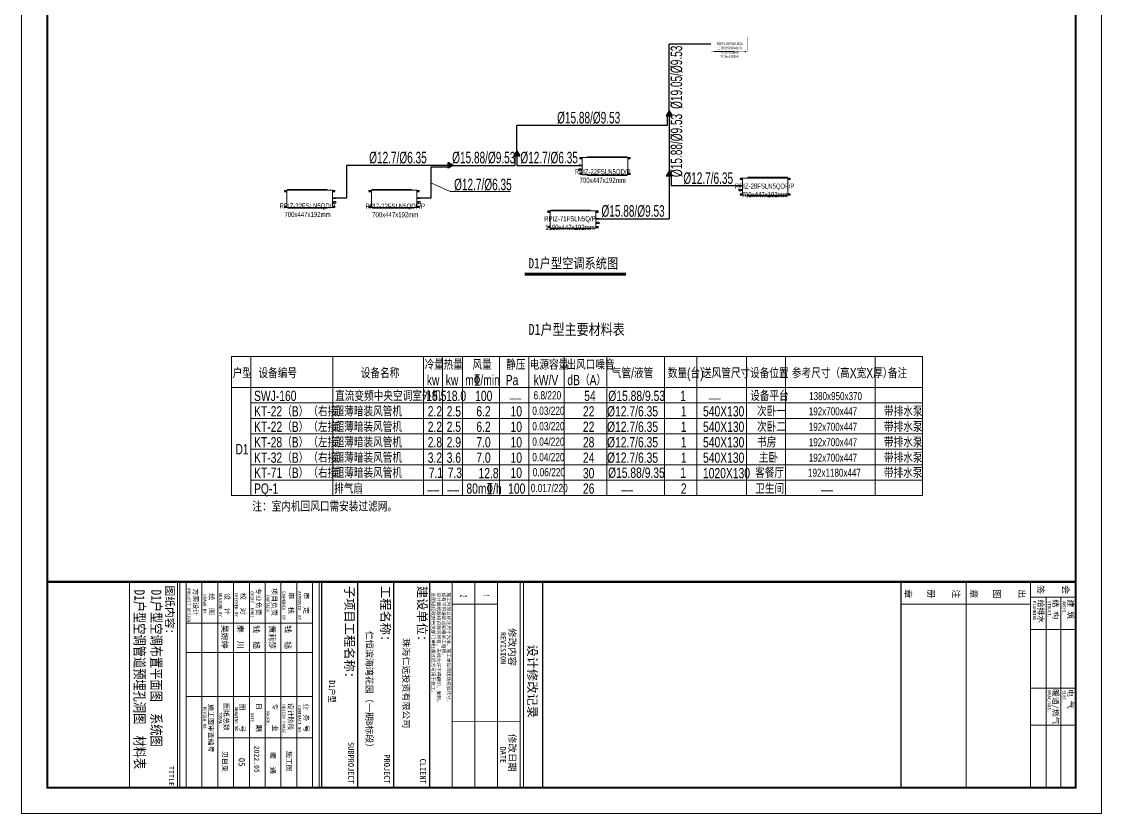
# Model space of a CAD drawing. Extents: x 288658 to 330658, y -27457 to 31943.
# Drawn here: x 288658 to 330658, y -27457 to 3326 of the extents above; entities that cross this region are included whole.
import ezdxf
from ezdxf.enums import TextEntityAlignment as Align

# ---------------------------------------------------------------- set-up
doc = ezdxf.new("R2010")
doc.units = 0
doc.header["$LTSCALE"] = 1000
doc.layers.get('0').update_dxf_attribs({"color": 8, "lineweight": 13})
for name, color, linetype, lineweight in [('ACS_COM', 7, 'Continuous', 20), ('ACS_DLJ_FQG', 7, 'Continuous', 30), ('ACS_DLJ_QYG', 34, 'Continuous', 30), ('ACS_DLJ_QYGBZ', 3, 'Continuous', 20), ('ACS_DLJ_SNJ', 3, 'Continuous', 0), ('ACS_DLJ_SWJ', 5, 'Continuous', 20), ('ACS_图框', 7, 'Continuous', 20), ('CMDLJ_BZ_SWJ', 3, 'Continuous', 0), ('PUB_TEXT', 8, 'Continuous', 13), ('PUB_TITLE', 8, 'Continuous', 13)]:
    doc.layers.add(name, color=color, linetype=linetype, lineweight=lineweight)
doc.styles.add('_TCH_WINDOW', font='JZFZ_ENA', dxfattribs={"width": 0.7, "height": 5, "bigfont": 'JZFZ_CNB'})
doc.styles.add('ACS', font='xcsg.shx', dxfattribs={"width": 0.6, "bigfont": 'hztxt.shx'})
doc.styles.get("Standard").update_dxf_attribs({"font": 'gbenor.shx', "width": 0.7, "bigfont": 'gbcbig.shx'})
doc.styles.add('宋体', font='', dxfattribs={"width": 0.8, "height": 60})
doc.styles.add('访宋', font='', dxfattribs={"height": 1})
doc.styles.get('宋体').set_extended_font_data('SimSun')
doc.styles.get('访宋').set_extended_font_data('SimSun')

# ---------------------------------------------------------------- blocks, each defined once
blk = doc.blocks.new('RPIZ-50FSN6QF')
at = {"extrusion": (0, 0, -1)}
for p, q in [((-704, 451), (-704, 463)), ((-644, 463), (-704, 463)), ((-704, 458), (-701, 458)), ((-664, 451), (-704, 451)), ((-704, 439), (-704, 428)), ((-664, 439), (-704, 439)), ((-704, 433), (-701, 433)), ((-644, 428), (-704, 428)), ((-701, 451), (-701, 463)), ((-701, 439), (-701, 428)), ((-644, 21), (-644, 465)), ((534, 467), (-642, 467)), ((526, 486), (-503, 486)), ((536, 21), (536, 465)), ((598, 463), (536, 463)), ((597, 428), (536, 428)), ((598, 451), (558, 451)), ((598, 439), (558, 439)), ((595, 451), (595, 463)), ((598, 458), (595, 458)), ((595, 439), (595, 428)), ((598, 433), (595, 433)), ((598, 463), (598, 451)), ((598, 439), (598, 428)), ((-732, 134), (-732, 173)), ((-732, 173), (-732, 172)), ((-730, 173), (-732, 173)), ((-732, 172), (-732, 135)), ((-726, 270), (-730, 268)), ((-730, 268), (-730, 256)), ((-726, 254), (-730, 256)), ((-730, 134), (-730, 173)), ((-730, 172), (-730, 173)), ((-682, 172), (-730, 172)), ((-730, 172), (-730, 135)), ((-682, 135), (-730, 135)), ((-726, 270), (-725, 271)), ((-726, 254), (-726, 270)), ((-726, 254), (-725, 253)), ((-724, 272), (-716, 272)), ((-724, 268), (-716, 268)), ((-724, 259), (-716, 259)), ((-724, 252), (-716, 252)), ((-716, 271), (-715, 270)), ((-716, 253), (-715, 254)), ((-715, 254), (-715, 270)), ((-713, 268), (-715, 268)), ((-713, 256), (-715, 256)), ((-713, 272), (-713, 252)), ((-702, 272), (-713, 272)), ((-702, 268), (-713, 268)), ((-702, 259), (-713, 259)), ((-702, 252), (-713, 252)), ((-704, 47), (-704, 58)), ((-644, 58), (-704, 58)), ((-704, 53), (-701, 53)), ((-664, 47), (-704, 47)), ((-704, 35), (-704, 23)), ((-664, 35), (-704, 35)), ((-704, 28), (-701, 28)), ((-644, 23), (-704, 23)), ((-702, 272), (-702, 252)), ((-701, 47), (-701, 58)), ((-701, 35), (-701, 23)), ((-696, 270), (-696, 254)), ((-696, 270), (-644, 270)), ((-696, 254), (-644, 254)), ((-682, 135), (-682, 172)), ((-652, 167), (-678, 167)), ((-652, 140), (-678, 140)), ((-652, 140), (-652, 167)), ((-644, 167), (-652, 167)), ((-642, 19), (534, 19)), ((510, 0), (-510, 0)), ((363, 19), (534, 19)), ((596, 58), (536, 58)), ((596, 23), (536, 23)), ((596, 47), (556, 47)), ((596, 35), (556, 35)), ((593, 47), (593, 58)), ((596, 53), (593, 53)), ((593, 35), (593, 23)), ((596, 28), (593, 28)), ((596, 47), (596, 58)), ((596, 23), (596, 35))]:
    blk.add_line(p, q, dxfattribs=at)
for p, q in [((-503, 486), (-503, 467)), ((526, 486), (526, 467)), ((-732, 262), (-742, 262)), ((-732, 153), (-742, 153)), ((-732, 134), (-732, 135)), ((-730, 134), (-732, 134)), ((-730, 135), (-730, 134)), ((-702, 254), (-713, 254)), ((-696, 270), (-702, 272)), ((-696, 254), (-702, 252)), ((-682, 172), (-678, 167)), ((-682, 135), (-678, 140)), ((-644, 140), (-652, 140)), ((-510, 0), (-510, 19)), ((510, 0), (510, 19))]:
    blk.add_line(p, q)
for centre, radius, start, end in [((664, 445), 6, 90, 270), ((-558, 445), 6, 270, 90), ((725, 262), 6.25, 316.121, 43.879), ((664, 41), 6, 90, 270), ((-556, 41), 6, 270, 90)]:
    blk.add_arc(centre, radius, start, end, dxfattribs=at)
for centre, start, end in [((-642, 465), 90, 180), ((-642, 465), 90, 180), ((534, 465), 0, 90), ((-642, 21), 180, 270), ((534, 21), 270, 0)]:
    blk.add_arc(centre, 2, start, end)
for points, knots in [([(-724, 268), (-724, 268), (-724, 268), (-724, 268), (-725, 268), (-725, 268), (-725, 269), (-725, 269), (-725, 269), (-725, 269), (-725, 269), (-725, 269), (-725, 269), (-725, 269), (-725, 269), (-725, 269), (-725, 269), (-725, 269), (-725, 269), (-725, 269), (-725, 269), (-725, 269), (-725, 269), (-725, 269), (-725, 269), (-725, 269), (-725, 269), (-725, 269), (-725, 269), (-725, 269), (-725, 269), (-725, 269), (-725, 269), (-725, 269), (-725, 269), (-725, 269), (-725, 269), (-725, 269), (-726, 269), (-726, 269), (-726, 269), (-726, 269), (-726, 270), (-726, 270), (-726, 270), (-726, 270), (-726, 270), (-726, 270), (-726, 270), (-726, 270), (-726, 270), (-726, 270), (-726, 270), (-726, 270), (-726, 270), (-726, 270), (-726, 270), (-726, 270), (-726, 270), (-726, 270), (-726, 270), (-726, 270), (-726, 270), (-726, 270), (-726, 270), (-726, 270), (-726, 270), (-726, 270), (-726, 270), (-726, 270), (-726, 270), (-726, 270), (-726, 270), (-726, 270), (-726, 270), (-726, 270), (-726, 270), (-726, 270), (-726, 270), (-726, 271), (-726, 271), (-726, 271), (-726, 271), (-725, 271), (-725, 271), (-725, 271), (-725, 271), (-725, 271), (-725, 271), (-725, 271), (-725, 271), (-725, 271), (-725, 271), (-725, 271), (-725, 271), (-725, 271), (-725, 271), (-725, 271), (-725, 271), (-725, 271), (-725, 271), (-725, 271), (-725, 271), (-725, 271), (-725, 271), (-725, 271), (-725, 271), (-725, 271), (-725, 271)], [0, 0, 0, 0, 1, 1, 1, 2, 2, 2, 3, 3, 3, 4, 4, 4, 5, 5, 5, 6, 6, 6, 7, 7, 7, 8, 8, 8, 9, 9, 9, 10, 10, 10, 11, 11, 11, 12, 12, 12, 13, 13, 13, 14, 14, 14, 15, 15, 15, 16, 16, 16, 17, 17, 17, 18, 18, 18, 19, 19, 19, 20, 20, 20, 21, 21, 21, 22, 22, 22, 23, 23, 23, 24, 24, 24, 25, 25, 25, 26, 26, 26, 27, 27, 27, 28, 28, 28, 29, 29, 29, 30, 30, 30, 31, 31, 31, 32, 32, 32, 33, 33, 33, 34, 34, 34, 35, 35, 35, 36, 36, 36, 36]), ([(-724, 259), (-724, 259), (-724, 259), (-724, 259), (-725, 259), (-725, 259), (-725, 259), (-725, 259), (-725, 259), (-725, 259), (-725, 260), (-725, 260), (-725, 260), (-725, 260), (-725, 260), (-725, 260), (-725, 260), (-725, 260), (-725, 260), (-725, 260), (-725, 260), (-725, 260), (-725, 261), (-725, 261), (-725, 261), (-725, 261), (-725, 261), (-725, 261), (-725, 261), (-725, 261), (-725, 261), (-725, 261), (-725, 261), (-725, 261), (-725, 261), (-725, 262), (-725, 262), (-725, 262), (-726, 262), (-726, 262), (-726, 262), (-726, 262), (-726, 262), (-726, 262), (-726, 262), (-726, 262), (-726, 262), (-726, 263), (-726, 263), (-726, 263), (-726, 263), (-726, 263), (-726, 263), (-726, 263), (-726, 263), (-726, 263), (-726, 263), (-726, 263), (-726, 263), (-726, 263), (-726, 263), (-726, 264), (-726, 264), (-726, 264), (-726, 264), (-726, 264), (-726, 264), (-726, 264), (-726, 264), (-726, 264), (-726, 264), (-726, 264), (-726, 264), (-726, 264), (-726, 265), (-726, 265), (-726, 265), (-726, 265), (-726, 265), (-726, 265), (-726, 265), (-726, 265), (-726, 265), (-725, 265), (-725, 265), (-725, 265), (-725, 265), (-725, 266), (-725, 266), (-725, 266), (-725, 266), (-725, 266), (-725, 266), (-725, 266), (-725, 266), (-725, 266), (-725, 266), (-725, 266), (-725, 266), (-725, 267), (-725, 267), (-725, 267), (-725, 267), (-725, 267), (-725, 267), (-725, 267), (-725, 267), (-725, 267), (-725, 267), (-725, 267), (-725, 267), (-725, 268), (-725, 268), (-725, 268), (-725, 268), (-725, 268), (-725, 268), (-724, 268), (-724, 268), (-724, 268), (-724, 268)], [0, 0, 0, 0, 1, 1, 1, 2, 2, 2, 3, 3, 3, 4, 4, 4, 5, 5, 5, 6, 6, 6, 7, 7, 7, 8, 8, 8, 9, 9, 9, 10, 10, 10, 11, 11, 11, 12, 12, 12, 13, 13, 13, 14, 14, 14, 15, 15, 15, 16, 16, 16, 17, 17, 17, 18, 18, 18, 19, 19, 19, 20, 20, 20, 21, 21, 21, 22, 22, 22, 23, 23, 23, 24, 24, 24, 25, 25, 25, 26, 26, 26, 27, 27, 27, 28, 28, 28, 29, 29, 29, 30, 30, 30, 31, 31, 31, 32, 32, 32, 33, 33, 33, 34, 34, 34, 35, 35, 35, 36, 36, 36, 37, 37, 37, 38, 38, 38, 39, 39, 39, 40, 40, 40, 40]), ([(-724, 252), (-724, 252), (-724, 252), (-724, 253), (-725, 253), (-725, 253), (-725, 253), (-725, 253), (-725, 253), (-725, 253), (-725, 253), (-725, 253), (-725, 253), (-725, 253), (-725, 253), (-725, 253), (-725, 253), (-725, 253), (-725, 253), (-725, 253), (-725, 253), (-725, 254), (-725, 254), (-725, 254), (-725, 254), (-725, 254), (-725, 254), (-725, 254), (-725, 254), (-725, 254), (-725, 254), (-725, 254), (-725, 254), (-725, 254), (-725, 254), (-725, 254), (-725, 254), (-725, 254), (-726, 254), (-726, 254), (-726, 255), (-726, 255), (-726, 255), (-726, 255), (-726, 255), (-726, 255), (-726, 255), (-726, 255), (-726, 255), (-726, 255), (-726, 255), (-726, 255), (-726, 255), (-726, 255), (-726, 255), (-726, 255), (-726, 255), (-726, 255), (-726, 255), (-726, 255), (-726, 256), (-726, 256), (-726, 256), (-726, 256), (-726, 256), (-726, 256), (-726, 256), (-726, 256), (-726, 256), (-726, 256), (-726, 256), (-726, 256), (-726, 256), (-726, 256), (-726, 256), (-726, 256), (-726, 256), (-726, 256), (-726, 256), (-726, 256), (-726, 257), (-726, 257), (-726, 257), (-725, 257), (-725, 257), (-725, 257), (-725, 257), (-725, 257), (-725, 257), (-725, 257), (-725, 257), (-725, 257), (-725, 257), (-725, 257), (-725, 257), (-725, 257), (-725, 257), (-725, 257), (-725, 257), (-725, 257), (-725, 258), (-725, 258), (-725, 258), (-725, 258), (-725, 258), (-725, 258), (-725, 258), (-725, 258), (-725, 258), (-725, 258), (-725, 258), (-725, 258), (-725, 258), (-725, 258), (-725, 258), (-725, 258), (-725, 258), (-724, 258), (-724, 259), (-724, 259), (-724, 259)], [0, 0, 0, 0, 1, 1, 1, 2, 2, 2, 3, 3, 3, 4, 4, 4, 5, 5, 5, 6, 6, 6, 7, 7, 7, 8, 8, 8, 9, 9, 9, 10, 10, 10, 11, 11, 11, 12, 12, 12, 13, 13, 13, 14, 14, 14, 15, 15, 15, 16, 16, 16, 17, 17, 17, 18, 18, 18, 19, 19, 19, 20, 20, 20, 21, 21, 21, 22, 22, 22, 23, 23, 23, 24, 24, 24, 25, 25, 25, 26, 26, 26, 27, 27, 27, 28, 28, 28, 29, 29, 29, 30, 30, 30, 31, 31, 31, 32, 32, 32, 33, 33, 33, 34, 34, 34, 35, 35, 35, 36, 36, 36, 37, 37, 37, 38, 38, 38, 39, 39, 39, 40, 40, 40, 40]), ([(-725, 271), (-725, 271), (-725, 271), (-725, 271), (-725, 271), (-725, 271), (-725, 271), (-725, 271), (-725, 271), (-725, 271), (-725, 271), (-725, 271), (-725, 271), (-725, 271), (-725, 271), (-725, 271), (-725, 271), (-725, 271), (-725, 272), (-725, 272), (-725, 272), (-724, 272), (-724, 272), (-724, 272), (-724, 272)], [0, 0, 0, 0, 1, 1, 1, 2, 2, 2, 3, 3, 3, 4, 4, 4, 5, 5, 5, 6, 6, 6, 7, 7, 7, 8, 8, 8, 8]), ([(-725, 253), (-725, 253), (-725, 253), (-725, 253), (-725, 253), (-725, 253), (-725, 253), (-725, 253), (-725, 253), (-725, 253), (-725, 253), (-725, 253), (-725, 253), (-725, 253), (-725, 253), (-725, 253), (-725, 253), (-725, 253), (-725, 253), (-725, 252), (-725, 252), (-724, 252), (-724, 252), (-724, 252), (-724, 252)], [0, 0, 0, 0, 1, 1, 1, 2, 2, 2, 3, 3, 3, 4, 4, 4, 5, 5, 5, 6, 6, 6, 7, 7, 7, 8, 8, 8, 8]), ([(-716, 271), (-716, 271), (-716, 271), (-716, 271), (-716, 271), (-716, 271), (-716, 271), (-716, 271), (-716, 271), (-716, 271), (-716, 271), (-716, 271), (-716, 271), (-716, 271), (-716, 271), (-716, 271), (-716, 271), (-716, 271), (-716, 272), (-716, 272), (-716, 272), (-716, 272), (-716, 272), (-716, 272), (-716, 272)], [0, 0, 0, 0, 1, 1, 1, 2, 2, 2, 3, 3, 3, 4, 4, 4, 5, 5, 5, 6, 6, 6, 7, 7, 7, 8, 8, 8, 8]), ([(-716, 268), (-716, 268), (-716, 268), (-716, 268), (-716, 268), (-716, 268), (-716, 269), (-716, 269), (-716, 269), (-716, 269), (-716, 269), (-716, 269), (-716, 269), (-716, 269), (-716, 269), (-716, 269), (-716, 269), (-716, 269), (-716, 269), (-716, 269), (-716, 269), (-716, 269), (-716, 269), (-716, 269), (-716, 269), (-716, 269), (-716, 269), (-716, 269), (-716, 269), (-716, 269), (-715, 269), (-715, 269), (-715, 269), (-715, 269), (-715, 269), (-715, 269), (-715, 269), (-715, 269), (-715, 269), (-715, 269), (-715, 269), (-715, 269), (-715, 270), (-715, 270), (-715, 270), (-715, 270), (-715, 270), (-715, 270), (-715, 270), (-715, 270), (-715, 270), (-715, 270), (-715, 270), (-715, 270), (-715, 270), (-715, 270), (-715, 270), (-715, 270), (-715, 270), (-715, 270), (-715, 270), (-715, 270), (-715, 270), (-715, 270), (-715, 270), (-715, 270), (-715, 270), (-715, 270), (-715, 270), (-715, 270), (-715, 270), (-715, 270), (-715, 270), (-715, 270), (-715, 270), (-715, 270), (-715, 270), (-715, 270), (-715, 270), (-715, 271), (-715, 271), (-715, 271), (-715, 271), (-715, 271), (-715, 271), (-715, 271), (-715, 271), (-715, 271), (-715, 271), (-715, 271), (-715, 271), (-716, 271), (-716, 271), (-716, 271), (-716, 271), (-716, 271), (-716, 271), (-716, 271), (-716, 271), (-716, 271), (-716, 271), (-716, 271), (-716, 271), (-716, 271), (-716, 271), (-716, 271), (-716, 271), (-716, 271), (-716, 271)], [0, 0, 0, 0, 1, 1, 1, 2, 2, 2, 3, 3, 3, 4, 4, 4, 5, 5, 5, 6, 6, 6, 7, 7, 7, 8, 8, 8, 9, 9, 9, 10, 10, 10, 11, 11, 11, 12, 12, 12, 13, 13, 13, 14, 14, 14, 15, 15, 15, 16, 16, 16, 17, 17, 17, 18, 18, 18, 19, 19, 19, 20, 20, 20, 21, 21, 21, 22, 22, 22, 23, 23, 23, 24, 24, 24, 25, 25, 25, 26, 26, 26, 27, 27, 27, 28, 28, 28, 29, 29, 29, 30, 30, 30, 31, 31, 31, 32, 32, 32, 33, 33, 33, 34, 34, 34, 35, 35, 35, 36, 36, 36, 36]), ([(-716, 259), (-716, 259), (-716, 259), (-716, 259), (-716, 259), (-716, 259), (-716, 259), (-716, 259), (-716, 259), (-716, 259), (-716, 260), (-716, 260), (-716, 260), (-716, 260), (-716, 260), (-716, 260), (-716, 260), (-716, 260), (-716, 260), (-716, 260), (-716, 260), (-716, 260), (-716, 261), (-716, 261), (-716, 261), (-716, 261), (-716, 261), (-716, 261), (-716, 261), (-716, 261), (-715, 261), (-715, 261), (-715, 261), (-715, 261), (-715, 261), (-715, 262), (-715, 262), (-715, 262), (-715, 262), (-715, 262), (-715, 262), (-715, 262), (-715, 262), (-715, 262), (-715, 262), (-715, 262), (-715, 262), (-715, 263), (-715, 263), (-715, 263), (-715, 263), (-715, 263), (-715, 263), (-715, 263), (-715, 263), (-715, 263), (-715, 263), (-715, 263), (-715, 263), (-715, 263), (-715, 263), (-715, 264), (-715, 264), (-715, 264), (-715, 264), (-715, 264), (-715, 264), (-715, 264), (-715, 264), (-715, 264), (-715, 264), (-715, 264), (-715, 264), (-715, 264), (-715, 265), (-715, 265), (-715, 265), (-715, 265), (-715, 265), (-715, 265), (-715, 265), (-715, 265), (-715, 265), (-715, 265), (-715, 265), (-715, 265), (-715, 265), (-715, 266), (-715, 266), (-715, 266), (-715, 266), (-716, 266), (-716, 266), (-716, 266), (-716, 266), (-716, 266), (-716, 266), (-716, 266), (-716, 266), (-716, 267), (-716, 267), (-716, 267), (-716, 267), (-716, 267), (-716, 267), (-716, 267), (-716, 267), (-716, 267), (-716, 267), (-716, 267), (-716, 267), (-716, 268), (-716, 268), (-716, 268), (-716, 268), (-716, 268), (-716, 268), (-716, 268), (-716, 268), (-716, 268), (-716, 268)], [0, 0, 0, 0, 1, 1, 1, 2, 2, 2, 3, 3, 3, 4, 4, 4, 5, 5, 5, 6, 6, 6, 7, 7, 7, 8, 8, 8, 9, 9, 9, 10, 10, 10, 11, 11, 11, 12, 12, 12, 13, 13, 13, 14, 14, 14, 15, 15, 15, 16, 16, 16, 17, 17, 17, 18, 18, 18, 19, 19, 19, 20, 20, 20, 21, 21, 21, 22, 22, 22, 23, 23, 23, 24, 24, 24, 25, 25, 25, 26, 26, 26, 27, 27, 27, 28, 28, 28, 29, 29, 29, 30, 30, 30, 31, 31, 31, 32, 32, 32, 33, 33, 33, 34, 34, 34, 35, 35, 35, 36, 36, 36, 37, 37, 37, 38, 38, 38, 39, 39, 39, 40, 40, 40, 40]), ([(-716, 252), (-716, 252), (-716, 252), (-716, 253), (-716, 253), (-716, 253), (-716, 253), (-716, 253), (-716, 253), (-716, 253), (-716, 253), (-716, 253), (-716, 253), (-716, 253), (-716, 253), (-716, 253), (-716, 253), (-716, 253), (-716, 253), (-716, 253), (-716, 253), (-716, 254), (-716, 254), (-716, 254), (-716, 254), (-716, 254), (-716, 254), (-716, 254), (-716, 254), (-716, 254), (-715, 254), (-715, 254), (-715, 254), (-715, 254), (-715, 254), (-715, 254), (-715, 254), (-715, 254), (-715, 254), (-715, 254), (-715, 255), (-715, 255), (-715, 255), (-715, 255), (-715, 255), (-715, 255), (-715, 255), (-715, 255), (-715, 255), (-715, 255), (-715, 255), (-715, 255), (-715, 255), (-715, 255), (-715, 255), (-715, 255), (-715, 255), (-715, 255), (-715, 255), (-715, 255), (-715, 256), (-715, 256), (-715, 256), (-715, 256), (-715, 256), (-715, 256), (-715, 256), (-715, 256), (-715, 256), (-715, 256), (-715, 256), (-715, 256), (-715, 256), (-715, 256), (-715, 256), (-715, 256), (-715, 256), (-715, 256), (-715, 256), (-715, 256), (-715, 257), (-715, 257), (-715, 257), (-715, 257), (-715, 257), (-715, 257), (-715, 257), (-715, 257), (-715, 257), (-715, 257), (-715, 257), (-716, 257), (-716, 257), (-716, 257), (-716, 257), (-716, 257), (-716, 257), (-716, 257), (-716, 257), (-716, 257), (-716, 258), (-716, 258), (-716, 258), (-716, 258), (-716, 258), (-716, 258), (-716, 258), (-716, 258), (-716, 258), (-716, 258), (-716, 258), (-716, 258), (-716, 258), (-716, 258), (-716, 258), (-716, 258), (-716, 258), (-716, 258), (-716, 259), (-716, 259), (-716, 259)], [0, 0, 0, 0, 1, 1, 1, 2, 2, 2, 3, 3, 3, 4, 4, 4, 5, 5, 5, 6, 6, 6, 7, 7, 7, 8, 8, 8, 9, 9, 9, 10, 10, 10, 11, 11, 11, 12, 12, 12, 13, 13, 13, 14, 14, 14, 15, 15, 15, 16, 16, 16, 17, 17, 17, 18, 18, 18, 19, 19, 19, 20, 20, 20, 21, 21, 21, 22, 22, 22, 23, 23, 23, 24, 24, 24, 25, 25, 25, 26, 26, 26, 27, 27, 27, 28, 28, 28, 29, 29, 29, 30, 30, 30, 31, 31, 31, 32, 32, 32, 33, 33, 33, 34, 34, 34, 35, 35, 35, 36, 36, 36, 37, 37, 37, 38, 38, 38, 39, 39, 39, 40, 40, 40, 40]), ([(-716, 253), (-716, 253), (-716, 253), (-716, 253), (-716, 253), (-716, 253), (-716, 253), (-716, 253), (-716, 253), (-716, 253), (-716, 253), (-716, 253), (-716, 253), (-716, 253), (-716, 253), (-716, 253), (-716, 253), (-716, 253), (-716, 253), (-716, 252), (-716, 252), (-716, 252), (-716, 252), (-716, 252), (-716, 252)], [0, 0, 0, 0, 1, 1, 1, 2, 2, 2, 3, 3, 3, 4, 4, 4, 5, 5, 5, 6, 6, 6, 7, 7, 7, 8, 8, 8, 8])]:
    blk.add_open_spline(points, degree=3, knots=knots)
blk = doc.blocks.new('CCMDljFqg.804ED2DD-D2D5-487F-85CA-A8E6CD71ADF7')
blk.add_hatch(color=256).paths.add_polyline_path([(0, 0), (260, 150), (260, -150)])
for p, q in [((0, 0), (260, 150)), ((0, 0), (260, -150)), ((260, 150), (260, -150)), ((260, 100), (360, 100)), ((260, 0), (360, 0))]:
    blk.add_line(p, q)
blk = doc.blocks.new('RAS-80HRNMQ')
blk.add_line((896, -185), (896, -209))
for points, const_width in [([(0, 185), (950, 185), (950, -185), (0, -185), (0, 185)], 5), ([(66, -196), (597, -196)], 20)]:
    blk.add_lwpolyline(points, dxfattribs=dict(const_width=const_width))
blk = doc.blocks.new('w3454545')
at = {"layer": 'ACS_图框'}
blk.add_lwpolyline([(298648, -510293), (298648, -468293), (358048, -468293), (358048, -510293)], close=True, dxfattribs=at)
at = {"layer": 'ACS_图框', "const_width": 70.6}
blk.add_lwpolyline([(301148, -509293), (357048, -509293), (357048, -469293), (301148, -469293)], close=True, dxfattribs=at)
at = {"layer": 'PUB_TITLE', "color": 7}
for p, q in [((349648, -469293), (349648, -471048)), ((350898, -469293), (350898, -471048)), ((353185, -469293), (353185, -471048)), ((354620, -469293), (354620, -471048)), ((349648, -469870), (357048, -469870)), ((349648, -470446), (357048, -470446)), ((349575, -471048), (357048, -471048)), ((349575, -471048), (357048, -471048)), ((357048, -490766), (349043, -490766)), ((349916, -493545), (349916, -491781)), ((357048, -492668), (349043, -492668)), ((357048, -493545), (349043, -493545)), ((357048, -493545), (349043, -493545)), ((357048, -498724), (349048, -498724)), ((357048, -498976), (349048, -498976)), ((350648, -503892), (350648, -498976)), ((351791, -503892), (351791, -498976)), ((353505, -503892), (353505, -498976)), ((355105, -502663), (355105, -498976)), ((357048, -499590), (349048, -499590)), ((353505, -500205), (349048, -500205)), ((357048, -500205), (353505, -500205)), ((357048, -500820), (349048, -500820)), ((353505, -501434), (349048, -501434)), ((357048, -501434), (353505, -501434)), ((357048, -502049), (349048, -502049)), ((357048, -502663), (349048, -502663)), ((357048, -503278), (349048, -503278)), ((357048, -503892), (349048, -503892)), ((357048, -503892), (349048, -503892)), ((357048, -504144), (349048, -504144)), ((349048, -506093), (357048, -506093))]:
    blk.add_line(p, q, dxfattribs=at)
for points, const_width in [([(357048, -509293), (349048, -509293), (349048, -469293), (357048, -469293), (357048, -509293)], 87.8), ([(357048, -509293), (349048, -509293), (349048, -469293), (357048, -469293), (357048, -509293)], 87.8), ([(349048, -471048), (357048, -471048)], 43.9), ([(349916, -471048), (349916, -476090)], 43.9), ([(349043, -473556), (357048, -473556)], 43.9), ([(349043, -476090), (357048, -476090)], 43.9), ([(349043, -490025), (357048, -490025)], 43.9), ([(357048, -490903), (349043, -490903)], 43.9), ([(354469, -493545), (354469, -490903)], 26.3), ([(357048, -491781), (349043, -491781)], 43.9), ([(357048, -493545), (349043, -493545)], 26.3), ([(357048, -494423), (349043, -494423)], 43.9), ([(357048, -495823), (349043, -495823)], 43.9), ([(357048, -497223), (349043, -497223)], 43.9), ([(357048, -498623), (349043, -498623)], 43.9), ([(357048, -504231), (349048, -504231)], 43.9), ([(357048, -506093), (349048, -506093)], 34.3)]:
    blk.add_lwpolyline(points, dxfattribs=dict(at, const_width=const_width))
at = {"layer": 'PUB_TITLE', "color": 7, "const_width": 0.293}
for points in [[(349769, -492211, 1), (349401, -492211, 1)], [(349769, -493090, 1), (349401, -493090, 1)]]:
    blk.add_lwpolyline(points, format="xyb", close=True, dxfattribs=at)
at = {"layer": 'PUB_TITLE', "color": 7}
blk.add_lwpolyline([(349048, -506093), (357048, -506093), (357048, -509293), (349048, -509293)], close=True, dxfattribs=at)
at = {"layer": 'PUB_TEXT', "color": 7, "width": 0.6}
for s, p in [('1', (349541, -492346)), ('2', (349542, -493228))]:
    blk.add_text(s, height=250, dxfattribs=at).set_placement(p)
at = {"layer": 'PUB_TITLE', "color": 7}
for s, height, style, p in [('会', 250, '访宋', (349179, -469805)), ('建 筑', 218.8, '宋体', (349730, -469605)), ('电 气', 218.8, '宋体', (353209, -469605)), ('结 构', 218.8, '宋体', (349730, -470182)), ('ARCHI.', 120, '宋体', (349793, -469802)), ('暖通/燃气', 218.8, '宋体', (353209, -470182)), ('ELEC.', 120, '宋体', (353272, -469802)), ('STRUCT.', 120, '宋体', (349793, -470379)), ('HVAC/GAS.', 120, '宋体', (353272, -470379)), ('签', 250, '访宋', (349178, -470784)), ('给排水', 218.8, '宋体', (349730, -470758)), ('出', 250, '访宋', (349335, -471509)), ('PLUMBING.', 120, '宋体', (349793, -470955)), ('图', 250, '访宋', (349335, -472480)), ('章', 250, '访宋', (349335, -473388)), ('注', 250, '访宋', (349335, -474068)), ('册', 250, '访宋', (349335, -475039)), ('章', 250, '访宋', (349335, -475947)), ('设计修改记录', 350, '宋体', (351476, -490596)), ('修改内容', 262.5, '宋体', (350850, -491339)), ('修改日期', 262.5, '宋体', (354960, -491338)), ('REVISION', 200, '宋体', (350996, -491656)), ('DATE', 227.8, '宋体', (355448, -491677)), ('施工时须以标注尺寸为准，施工单位须现场校验尺寸。', 129.72, '宋体', (349459, -493746)), ('如有不符请即通知相关工程师。', 129.72, '宋体', (349459, -493938)), ('设计图纸版权归我司所有，未经允许不得翻印，复制。', 129.72, '宋体', (349459, -494132)), ('此图纸经政府有关部门审批通过后方可用于施工。', 129.72, '宋体', (349459, -494345)), ('建设单位：', 350, '宋体', (349203, -494885)), ('CLIENT', 227.8, '宋体', (355918, -494794)), ('珠海仁远投资有限公司', 250, '宋体', (351242, -495461)), ('工程名称：', 350, '宋体', (349203, -496311)), ('PROJECT', 227.8, '宋体', (355754, -496194)), ('仁恒滨海湾花园（一期B标段）', 250, '宋体', (350952, -496892)), ('子项目工程名称：', 350, '宋体', (349203, -497711)), ('SUBPROJECT', 227.8, '宋体', (355272, -497594)), ('审  定', 192, '宋体', (349456, -499312)), ('业', 192, '宋体', (353766, -499316)), ('务', 192, '宋体', (354193, -499316)), ('号', 192, '宋体', (354619, -499316)), ('APPROVED  BY', 120.02, '宋体', (349406, -499542)), ('审  核', 192, '宋体', (349456, -499911)), ('钱  拯', 220, '宋体', (350734, -500041)), ('设计阶段', 192, '宋体', (353746, -499928)), ('CONTRACT NO.', 120.02, '宋体', (353843, -499542)), ('施工图', 192, '宋体', (355622, -499985)), ('EXAMINED  BY', 120.02, '宋体', (349406, -500157)), ('DESIGN PHASE.', 120.02, '宋体', (353807, -500157)), ('项目负责', 192, '宋体', (349296, -500558)), ('黄莉莎', 220, '宋体', (350734, -500656)), ('专', 192, '宋体', (353772, -500527)), ('业', 192, '宋体', (354602, -500527)), ('暖  通', 192, '宋体', (355670, -500616)), ('专业负责', 192, '宋体', (349284, -501172)), ('CAPTAIN', 120, '宋体', (349544, -500771)), ('钱  拯', 220, '宋体', (350734, -501270)), ('日', 192, '宋体', (353750, -501163)), ('MAJRO.', 120, '宋体', (354072, -500771)), ('期', 192, '宋体', (354604, -501163)), ('2022.05', 192, '宋体', (355418, -501238)), ('CHIEF  ENGI', 120.02, '宋体', (349406, -501386)), ('DATE.', 120, '宋体', (354130, -501386)), ('CHECKED BY', 120, '宋体', (349465, -502000)), ('校  对', 192, '宋体', (349478, -501777)), ('秦  川', 220, '宋体', (350718, -501886)), ('图', 192, '宋体', (353767, -501803)), ('DRAWING NO.', 120.02, '宋体', (353902, -502000)), ('号', 192, '宋体', (354621, -501803)), ('设  计', 192, '宋体', (349478, -502392)), ('吴婉婷', 220, '宋体', (350718, -502501)), ('图纸总数', 192, '宋体', (353760, -502427)), ('见目录', 192, '宋体', (355622, -502481)), ('DESIGND BY', 120, '宋体', (349465, -502615)), ('TOTAL.', 120, '宋体', (354107, -502615)), ('绘  图', 192, '宋体', (349497, -502998)), ('DRAWN BY', 120, '宋体', (349530, -503229)), ('施工图审查编号', 192, '宋体', (353799, -503026)), ('REVIEW NO.', 120, '宋体', (353901, -503229)), ('方案设计', 192, '宋体', (349303, -503617)), ('PROJECT DESIGN', 120.02, '宋体', (349302, -503844)), ('图纸内容：', 307.3, '宋体', (349188, -504682)), ('TITLE', 200, '宋体', (356205, -504563))]:
    blk.add_text(s, height=height, dxfattribs=dict(at, style=style)).set_placement(p)

msp = doc.modelspace()

# ---------------------------------------------------------------- linework, layer by layer
at = {"layer": 'ACS_COM'}
for p, q in [((323705.5, -9695.7), (296825.4, -9695.7)), ((296825.4, -9695.7), (296825.4, -15102.1)), ((297568.6, -15102.1), (297568.6, -9695.7)), ((300758.9, -15102.1), (300758.9, -9695.7)), ((304294, -15102.1), (304294, -9695.7)), ((305030.7, -15102.1), (305030.7, -9695.7)), ((305801.8, -15102.1), (305801.8, -9695.7)), ((307251, -15102.1), (307251, -9695.7)), ((308381.3, -15102.1), (308381.3, -9695.7)), ((309767.4, -15102.1), (309767.4, -9695.7)), ((311416.3, -15102.1), (311416.3, -9695.7)), ((313666, -15102.1), (313666, -9695.7)), ((314922.5, -15102.1), (314922.5, -9695.7)), ((316852.3, -15102.1), (316852.3, -9695.7)), ((318375, -15102.1), (318375, -9695.7)), ((321862.1, -15102.1), (321862.1, -9695.7)), ((323705.5, -15102.1), (323705.5, -9695.7)), ((323705.5, -10897.1), (296825.4, -10897.1)), ((323705.5, -11497.8), (297568.6, -11497.8)), ((323705.5, -12098.6), (297568.6, -12098.6)), ((323705.5, -12699.3), (297568.6, -12699.3)), ((323705.5, -13300), (297568.6, -13300)), ((323705.5, -13900.7), (297568.6, -13900.7)), ((323705.5, -14501.4), (297568.6, -14501.4)), ((323705.5, -15102.1), (296825.4, -15102.1))]:
    msp.add_line(p, q, dxfattribs=at)
at = {"layer": 'ACS_DLJ_QYG'}
for p, q in [((315471.2, 2450.3), (313841.6, 2450.3)), ((313841.6, -139.3), (313841.6, 2450.3)), ((313768.5, -412.4), (313768.5, -712.4)), ((313843.5, -412.4), (313843.5, -2494)), ((313768.5, -712.4), (307919.6, -712.4)), ((307919.6, -1694), (307919.6, -712.4)), ((307844.6, -1963.9), (307844.6, -2263.9)), ((307919.6, -1963.9), (307919.6, -2263.9)), ((305178.1, -2263.9), (301295.6, -2263.9)), ((301295.6, -2263.9), (301295.6, -3538.9)), ((305178.1, -2338.9), (304578.1, -2338.9)), ((304578.1, -2338.9), (304578.1, -3538.9)), ((305447.9, -2263.9), (307844.6, -2263.9)), ((307919.6, -2263.9), (310316.2, -2263.9)), ((313843.5, -2763.9), (313843.5, -4338.9)), ((313918.5, -2763.9), (313918.5, -3063.9)), ((316547.3, -3063.9), (313918.5, -3063.9)), ((301295.6, -3538.9), (300895.6, -3538.9)), ((304578.1, -3538.9), (304178.1, -3538.9)), ((311139.6, -4338.9), (313843.5, -4338.9))]:
    msp.add_line(p, q, dxfattribs=at)
at = {"layer": 'ACS_DLJ_QYGBZ'}
for q in [(304578.1, -2938.9), (307676.5, -3279.7)]:
    msp.add_line((305325.8, -3279.7), q, dxfattribs=at)
at = {"layer": 'PUB_TITLE', "color": 7, "const_width": 120}
msp.add_lwpolyline([(308222.4, -6489.6), (312165.8, -6489.6)], dxfattribs=at)

# ---------------------------------------------------------------- block references
at = {"layer": 'ACS_DLJ_FQG', "yscale": 0.75, "zscale": 0.75}
for p, xscale, rotation in [((313843.5, -142.5), -0.75, 90), ((307919.6, -1694), -0.75, 90), ((305447.9, -2263.9), 0.75, 180), ((313843.5, -2494), 0.75, 270)]:
    msp.add_blockref('CCMDljFqg.804ED2DD-D2D5-487F-85CA-A8E6CD71ADF7', p, dxfattribs=dict(at, xscale=xscale, rotation=rotation))
at = {"layer": 'ACS_DLJ_SNJ', "yscale": 1.5, "zscale": 1.5}
for p, xscale in [((311428.7, -2656.9), 1.5), ((317659.9, -3456.9), 1.5), ((299783.1, -3931.9), -1.5), ((303065.6, -3931.9), -1.5), ((310027.1, -4731.9), -1.5)]:
    msp.add_blockref('RPIZ-50FSN6QF', p, dxfattribs=dict(at, xscale=xscale))
at = {"layer": 'ACS_DLJ_SWJ', "xscale": 1.5, "yscale": 1.5, "zscale": 1.5}
msp.add_blockref('RAS-80HRNMQ', (315471.2, 2450.3), dxfattribs=at)
at = {"layer": 'ACS_图框', "rotation": 270}
msp.add_blockref('w3454545', (798950.9, 330590.8), dxfattribs=at)

# ---------------------------------------------------------------- texts
at = {"layer": 'ACS_COM'}
for s, height, style, width, p in [('D1户型主要材料表', 428.57, '宋体', 0.8, (308376.7, -8856.4)), ('冷量', 400.05, 'ACS', 0.75, (304334.8, -10209.1, 296)), ('热量', 400.05, 'ACS', 0.75, (305071.4, -10209.1, 296)), ('风量', 400.05, 'ACS', 0.75, (306193.5, -10209.1, 296)), ('静压', 400.05, 'ACS', 0.75, (307504.9, -10209.1, 296)), ('电源容量', 400.05, 'ACS', 0.75, (308422.1, -10209.1, 296)), ('出风口噪音', 400.05, 'ACS', 0.75, (309848.6, -10209.1, 296)), ('户型', 400.05, 'ACS', 0.75, (296868.5, -10539.3)), ('设备编号', 400.05, 'ACS', 0.75, (297870, -10538.3, 296)), ('设备名称', 400.05, 'ACS', 0.75, (301850.5, -10538.3, 296)), (' kw ', 400.05, 'ACS', 0.75, (304308.3, -10809.8, 296)), (' kw ', 400.05, 'ACS', 0.75, (305044.9, -10809.8, 296)), (' m\x85/min ', 400.05, 'ACS', 0.75, (305799.8, -10809.8, 296)), (' Pa ', 400.05, 'ACS', 0.75, (307376.9, -10809.8, 296)), ('kW/V ', 400.05, 'ACS', 0.75, (308574.5, -10809.8, 296)), ('dB（A）', 400.05, 'ACS', 0.75, (309885.7, -10809.8, 296)), ('气管/液管', 400.05, 'ACS', 0.75, (311615.1, -10538.3, 296)), ('数量(台)', 400.05, 'ACS', 0.75, (313792.7, -10538.3, 296)), ('送风管尺寸', 400.05, 'ACS', 0.75, (315121.3, -10538.3, 296)), ('设备位置', 400.05, 'ACS', 0.75, (316992.6, -10538.3, 296)), ('参考尺寸（高X宽X厚）', 400.05, 'ACS', 0.75, (318618.7, -10538.3, 296)), ('备注', 400.05, 'ACS', 0.75, (322354.5, -10538.3, 296)), ('SWJ-160', 400.05, 'ACS', 0.75, (297699.8, -11424.7)), ('直流变频中央空调室外机', 400.05, 'ACS', 0.75, (300851.9, -11424.7)), ('15.5', 400.05, 'ACS', 0.75, (304401.1, -11424.7)), ('18.0', 400.05, 'ACS', 0.75, (305167.4, -11424.7)), ('100', 400.05, 'ACS', 0.75, (306300.3, -11424.7)), ('__', 400.05, 'ACS', 0.75, (307642.9, -11248.7)), ('6.8/220', 321.63, 'ACS', 0.75, (308571.1, -11363.4)), ('54', 400.05, 'ACS', 0.75, (310540.7, -11424.7)), ('%%C15.88/9.53 ', 400.05, 'ACS', 0.75, (311477.8, -11424.7)), ('1', 400.1, 'ACS', 0.75, (314275, -11424.7)), ('__', 400.05, 'ACS', 0.75, (315393.3, -11248.7)), ('设备平台', 400.05, 'ACS', 0.75, (316996.1, -11424.7)), ('1380x950x370', 312.353, 'ACS', 0.75, (319289.8, -11389.7)), ('KT-22（B）（右接）', 400.05, 'ACS', 0.75, (297699.8, -12025.4)), ('超薄暗装风管机', 400.05, 'ACS', 0.75, (300828.5, -12025.4)), ('2.2', 400.05, 'ACS', 0.75, (304455.6, -12025.4)), ('2.5', 400.05, 'ACS', 0.75, (305192.2, -12025.4)), ('6.2', 400.05, 'ACS', 0.75, (306345.6, -12025.4)), ('10', 400.05, 'ACS', 0.75, (307676.3, -12025.4)), ('0.03/220', 321.63, 'ACS', 0.75, (308521.8, -11964.2)), ('22', 400.05, 'ACS', 0.75, (310491.4, -12025.4)), ('%%C12.7/6.35', 400.05, 'ACS', 0.75, (311428.5, -12025.4)), ('1', 400.1, 'ACS', 0.75, (314301.1, -12025.4)), ('540X130', 400.05, 'ACS', 0.75, (315162.9, -12025.4)), ('次卧一', 400.05, 'ACS', 0.75, (317262.6, -12025.4)), ('192x700x447', 312.353, 'ACS', 0.75, (319276.1, -11981.5)), ('带排水泵', 400.05, 'ACS', 0.75, (322201.4, -12025.4)), ('KT-22（B）（左接）', 400.05, 'ACS', 0.75, (297699.8, -12626.2)), ('超薄暗装风管机', 400.05, 'ACS', 0.75, (300828.5, -12626.2)), ('2.2', 400.05, 'ACS', 0.75, (304455.6, -12626.2)), ('2.5', 400.05, 'ACS', 0.75, (305192.2, -12626.2)), ('6.2', 400.05, 'ACS', 0.75, (306345.6, -12626.2)), ('10', 400.05, 'ACS', 0.75, (307676.3, -12626.2)), ('0.03/220', 321.63, 'ACS', 0.75, (308521.8, -12564.9)), ('22', 400.05, 'ACS', 0.75, (310491.4, -12626.2)), ('%%C12.7/6.35', 400.05, 'ACS', 0.75, (311428.5, -12626.2)), ('1', 400.1, 'ACS', 0.75, (314301.1, -12626.2)), ('540X130', 400.05, 'ACS', 0.75, (315162.9, -12626.2)), ('次卧二', 400.05, 'ACS', 0.75, (317262.6, -12626.2)), ('192x700x447', 312.353, 'ACS', 0.75, (319276.1, -12582.2)), ('带排水泵', 400.05, 'ACS', 0.75, (322201.4, -12626.2)), ('KT-28（B）（左接）', 400.05, 'ACS', 0.75, (297699.8, -13226.9)), ('超薄暗装风管机', 400.05, 'ACS', 0.75, (300828.5, -13226.9)), ('2.8', 400.05, 'ACS', 0.75, (304455.6, -13226.9)), ('2.9', 400.05, 'ACS', 0.75, (305192.2, -13226.9)), ('7.0', 400.05, 'ACS', 0.75, (306345.6, -13226.9)), ('10', 400.05, 'ACS', 0.75, (307676.3, -13226.9)), ('0.04/220', 321.63, 'ACS', 0.75, (308521.8, -13165.6)), ('28', 400.05, 'ACS', 0.75, (310491.4, -13226.9)), ('%%C12.7/6.35', 400.05, 'ACS', 0.75, (311428.5, -13226.9)), ('1', 400.1, 'ACS', 0.75, (314301.1, -13226.9)), ('540X130', 400.05, 'ACS', 0.75, (315162.9, -13226.9)), ('书房', 400.05, 'ACS', 0.75, (317262.6, -13226.9)), ('192x700x447', 312.353, 'ACS', 0.75, (319276.1, -13182.9)), ('带排水泵', 400.05, 'ACS', 0.75, (322201.4, -13226.9)), ('D1', 400.05, 'ACS', 0.75, (296974.9, -13497.6)), ('KT-32（B）（右接）', 400.05, 'ACS', 0.75, (297699.8, -13827.6)), ('超薄暗装风管机', 400.05, 'ACS', 0.75, (300828.5, -13827.6)), ('3.2', 400.05, 'ACS', 0.75, (304455.6, -13827.6)), ('3.6', 400.05, 'ACS', 0.75, (305192.2, -13827.6)), ('7.0', 400.05, 'ACS', 0.75, (306345.6, -13827.6)), ('10', 400.05, 'ACS', 0.75, (307676.3, -13827.6)), ('0.04/220', 321.63, 'ACS', 0.75, (308521.8, -13766.3)), ('24', 400.05, 'ACS', 0.75, (310491.4, -13827.6)), ('%%C12.7/6.35', 400.05, 'ACS', 0.75, (311428.5, -13827.6)), ('1', 400.1, 'ACS', 0.75, (314301.1, -13827.6)), ('540X130', 400.05, 'ACS', 0.75, (315162.9, -13827.6)), ('主卧', 400.05, 'ACS', 0.75, (317334.6, -13827.6)), ('带排水泵', 400.05, 'ACS', 0.75, (322201.4, -13827.6)), ('192x700x447', 312.353, 'ACS', 0.75, (319276.1, -13783.6)), ('KT-71（B）（右接）', 400.05, 'ACS', 0.75, (297699.8, -14413.6)), ('超薄暗装风管机', 400, 'ACS', 0.75, (300828.5, -14413.6)), ('7.1', 400, 'ACS', 0.75, (304495.1, -14413.6)), ('7.3', 400, 'ACS', 0.75, (305231.6, -14413.6)), ('12.8', 400.05, 'ACS', 0.75, (306431.1, -14428.3)), ('10', 400, 'ACS', 0.75, (307676.3, -14413.6)), ('0.06/220', 321.59, 'ACS', 0.75, (308538.5, -14352.3)), ('30', 400.05, 'ACS', 0.75, (310491.4, -14428.3)), ('%%C15.88/9.35', 400, 'ACS', 0.75, (311467.2, -14413.6)), ('1', 400, 'ACS', 0.75, (314279.7, -14413.6)), ('1020X130', 400.05, 'ACS', 0.75, (315160.9, -14428.3)), ('客餐厅', 400, 'ACS', 0.75, (317188.2, -14413.6)), ('192x1180x447', 312.314, 'ACS', 0.75, (319247.5, -14369.6)), ('带排水泵', 400.05, 'ACS', 0.75, (322199.3, -14413.6)), ('PQ-1', 400.05, 'ACS', 0.75, (297699.8, -15029)), ('排气扇', 400.05, 'ACS', 0.75, (300812, -15029)), ('80m\x85/h', 400.05, 'ACS', 0.75, (305959.4, -15029)), ('100', 400.05, 'ACS', 0.75, (307583.2, -15029)), ('0.017/220', 321.63, 'ACS', 0.75, (308463.5, -14967.7)), ('26', 400.05, 'ACS', 0.75, (310491.4, -15029)), ('2', 400.1, 'ACS', 0.75, (314301.1, -15029)), ('卫生间', 400.05, 'ACS', 0.75, (317192.8, -15029)), ('__', 400.05, 'ACS', 0.75, (304444.3, -14816.4)), ('__', 400.05, 'ACS', 0.75, (305218.6, -14816.4)), ('__', 400.05, 'ACS', 0.75, (311993.6, -14816.4)), ('__', 400.05, 'ACS', 0.75, (319761.6, -14816.4)), ('注：室内机回风口需安装过滤网。', 400.05, 'ACS', 0.75, (297634, -15722.7))]:
    msp.add_text(s, height=height, dxfattribs=dict(at, style=style, width=width)).set_placement(p)
at = {"layer": 'ACS_DLJ_QYGBZ', "style": 'ACS', "width": 0.65}
for s, p in [('%%C19.05/%%C9.53', (314350.7, 1160.9)), ('%%C15.88/%%C9.53', (314350.7, -1489.9))]:
    msp.add_text(s, height=450, rotation=90, dxfattribs=at).set_placement(p, align=Align.CENTER)
for s, p in [('%%C15.88/%%C9.53', (310714.6, -634.3)), ('%%C12.7/%%C6.35', (303297.3, -2185.8)), ('%%C15.88/%%C9.53', (306634, -2185.8)), ('%%C12.7/%%C6.35', (309176.5, -2185.8)), ('%%C12.7/6.35', (315364.5, -2985.8)), ('%%C12.7/%%C6.35', (306600.6, -3232.5)), ('%%C15.88/%%C9.53', (312441.1, -4260.8))]:
    msp.add_text(s, height=450, dxfattribs=at).set_placement(p, align=Align.CENTER)
at = {"layer": 'CMDLJ_BZ_SWJ', "insert": (316203.6, 2518.5), "char_height": 100, "attachment_point": 2, "style": '_TCH_WINDOW'}
msp.add_mtext('RAS-160FSLN3QA ^J1100x390x840mm ^JTCC=5.25kW ^JTCH=5.03kW', dxfattribs=at)
at = {"layer": 'CMDLJ_BZ_SWJ', "color": 1, "char_height": 200, "attachment_point": 2, "style": '_TCH_WINDOW'}
for s, insert in [('RPIZ-22FSLN5QD/P ^J700x447x192mm', (311259.4, -2410.7, 0)), ('RPIZ-28FSLN5QDF/P ^J700x447x192mm', (317558.8, -2970.8)), ('RPIZ-32FSLN5QD/P ^J700x447x192mm', (299779.3, -3738, 0)), ('RPIZ-22FSLN5QDF/P ^J700x447x192mm', (303191, -3749.5)), ('RPIZ-71FSLN5Q/P ^J1180x447x192mm', (309985.3, -4238.9, 0))]:
    msp.add_mtext(s, dxfattribs=dict(at, insert=insert))
at = {"layer": 'PUB_TITLE', "color": 7, "style": '宋体', "width": 0.8}
msp.add_text('D1户型空调系统图', height=400, dxfattribs=at).set_placement((308373.4, -6268.8))
at = {"layer": 'PUB_TITLE', "color": 2, "style": '宋体', "width": 0.8}
for s, height, p in [('D1户型空调管道预埋孔洞图  材料表', 400, (293048, -18758.4)), ('D1户型空调布置平面图  系统图', 400, (293698.6, -18758.4)), ('D1户型', 250, (300610.8, -22282.5))]:
    msp.add_text(s, height=height, rotation=270, dxfattribs=at).set_placement(p)
at = {"layer": 'PUB_TITLE', "color": 103, "style": '宋体'}
msp.add_text('05', height=250, rotation=270, dxfattribs=at).set_placement((297097.8, -25297.2))

doc.saveas('drawing.dxf')
